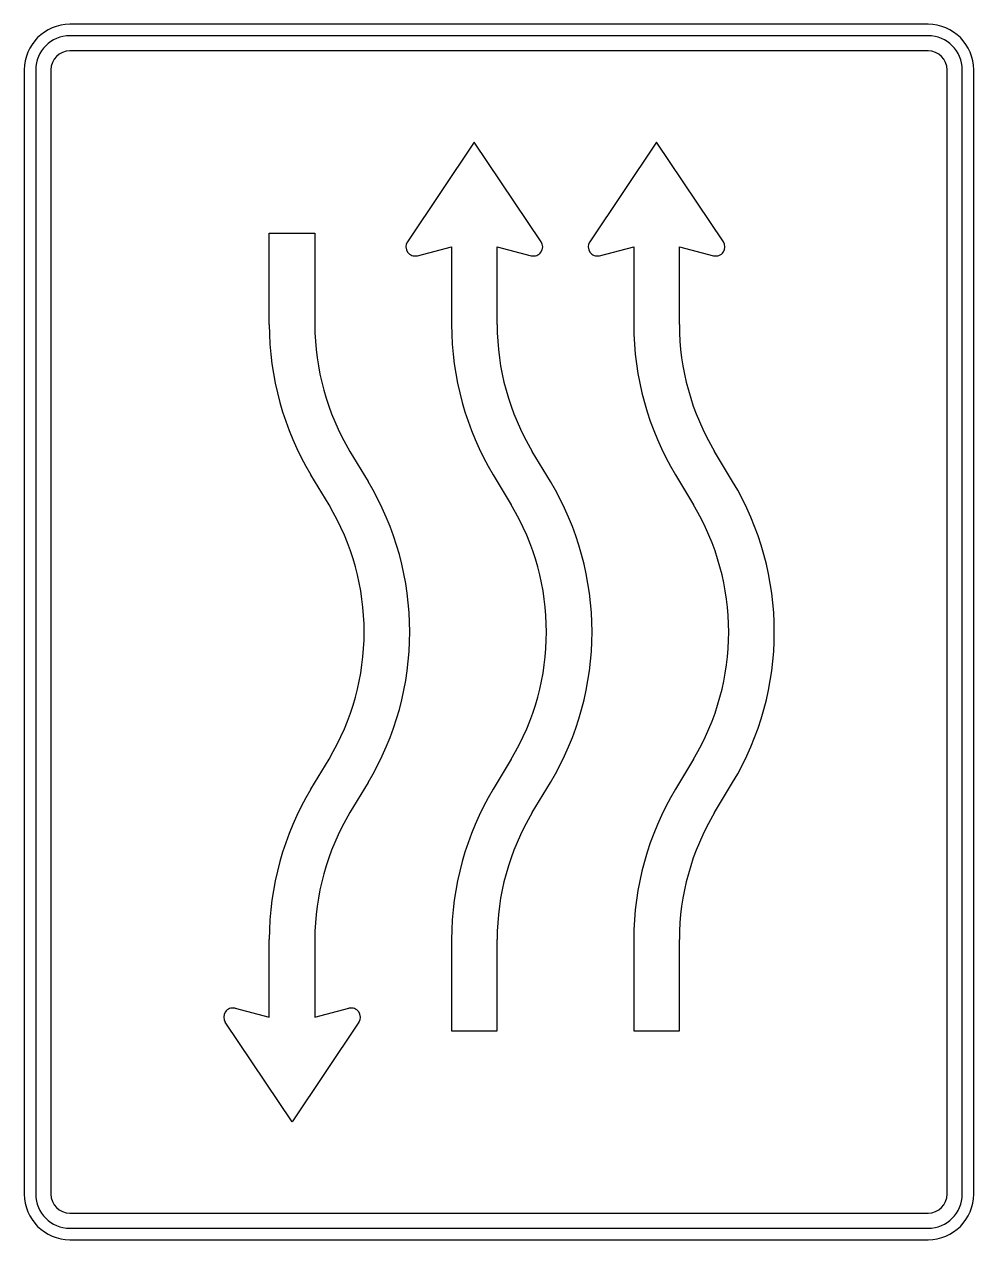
# Model space of a CAD drawing. Extents: x 0 to 1250, y 0 to 1600.
import ezdxf

# ---------------------------------------------------------------- set-up
doc = ezdxf.new("R2010")
doc.units = 0
doc.header["$LTSCALE"] = 25
doc.linetypes.add('AUSGEZOGEN', pattern=[0])
doc.layers.get('0').update_dxf_attribs({"linetype": 'AUSGEZOGEN'})

msp = doc.modelspace()

# ---------------------------------------------------------------- linework, layer by layer
for p, q in [((1190, 1600), (60, 1600)), ((1190, 1585), (60, 1585)), ((1190, 1565), (60, 1565)), ((0, 1540), (0, 60)), ((15, 1540), (15, 60)), ((35, 1540), (35, 60)), ((1215, 60), (1215, 1540)), ((1235, 60), (1235, 1540)), ((1250, 60), (1250, 1540)), ((592.5, 1445), (504.5, 1313.7)), ((680.5, 1313.7), (592.5, 1445)), ((832.5, 1445), (744.5, 1313.7)), ((920.5, 1313.7), (832.5, 1445)), ((322.5, 1205), (322.5, 1325)), ((322.5, 1325), (382.5, 1325)), ((382.5, 1325), (382.5, 1205)), ((517.5, 1295.4), (562.5, 1307)), ((562.5, 1307), (562.5, 1205)), ((622.5, 1205), (622.5, 1307)), ((622.5, 1307), (667.5, 1295.4)), ((757.5, 1295.4), (802.5, 1307)), ((802.5, 1307), (802.5, 1205)), ((862.5, 1205), (862.5, 1307)), ((862.5, 1307), (907.5, 1295.4)), ((428.8, 1037.8), (452.6, 998.1)), ((692.6, 998.1), (668.8, 1037.8)), ((932.6, 998.1), (908.8, 1037.8)), ((401.2, 967.2), (377.4, 1006.9)), ((617.4, 1006.9), (641.2, 967.2)), ((857.4, 1006.9), (881.2, 967.2)), ((377.4, 593.1), (401.2, 632.8)), ((641.2, 632.8), (617.4, 593.1)), ((881.2, 632.8), (857.4, 593.1)), ((452.6, 601.9), (428.8, 562.2)), ((668.8, 562.2), (692.6, 601.9)), ((908.8, 562.2), (932.6, 601.9)), ((322.5, 293), (322.5, 395)), ((382.5, 395), (382.5, 293)), ((562.5, 395), (562.5, 275)), ((622.5, 275), (622.5, 395)), ((802.5, 395), (802.5, 275)), ((862.5, 275), (862.5, 395)), ((277.5, 304.6), (322.5, 293)), ((382.5, 293), (427.5, 304.6)), ((352.5, 155), (264.5, 286.3)), ((440.5, 286.3), (352.5, 155)), ((562.5, 275), (622.5, 275)), ((802.5, 275), (862.5, 275)), ((60, 35), (1190, 35)), ((60, 15), (1190, 15)), ((60, 0), (1190, 0))]:
    msp.add_line(p, q)
for centre, radius, start, end in [((60, 1540), 60, 90, 180), ((1190, 1540), 60, 0, 90), ((60, 1540), 45, 90, 180), ((1190, 1540), 45, 0, 90), ((60, 1540), 25, 90, 180), ((1190, 1540), 25, 0, 90), ((514.5, 1307), 12, 146.195, 284.475), ((670.5, 1307), 12, 255.525, 393.805), ((754.5, 1307), 12, 146.195, 284.475), ((910.5, 1307), 12, 255.525, 393.805), ((707.5, 1205), 385, 180, 210.96), ((707.5, 1205), 325, 180, 210.96), ((947.5, 1205), 385, 180, 210.96), ((947.5, 1205), 325, 180, 210.96), ((1187.5, 1205), 385, 180, 210.96), ((1187.5, 1205), 325, 180, 210.96), ((122.5, 800), 385, 329.04, 390.96), ((362.5, 800), 385, 329.04, 390.96), ((602.5, 800), 385, 329.04, 390.96), ((122.5, 800), 325, 329.04, 390.96), ((362.5, 800), 325, 329.04, 390.96), ((602.5, 800), 325, 329.04, 390.96), ((707.5, 395), 385, 149.04, 180), ((947.5, 395), 385, 149.04, 180), ((1187.5, 395), 385, 149.04, 180), ((707.5, 395), 325, 149.04, 180), ((947.5, 395), 325, 149.04, 180), ((1187.5, 395), 325, 149.04, 180), ((274.5, 293), 12, 75.525, 213.805), ((430.5, 293), 12, 326.195, 464.475), ((60, 60), 60, 180, 270), ((60, 60), 45, 180, 270), ((60, 60), 25, 180, 270), ((1190, 60), 60, 270, 360), ((1190, 60), 45, 270, 360), ((1190, 60), 25, 270, 360)]:
    msp.add_arc(centre, radius, start, end)

doc.saveas('drawing.dxf')
